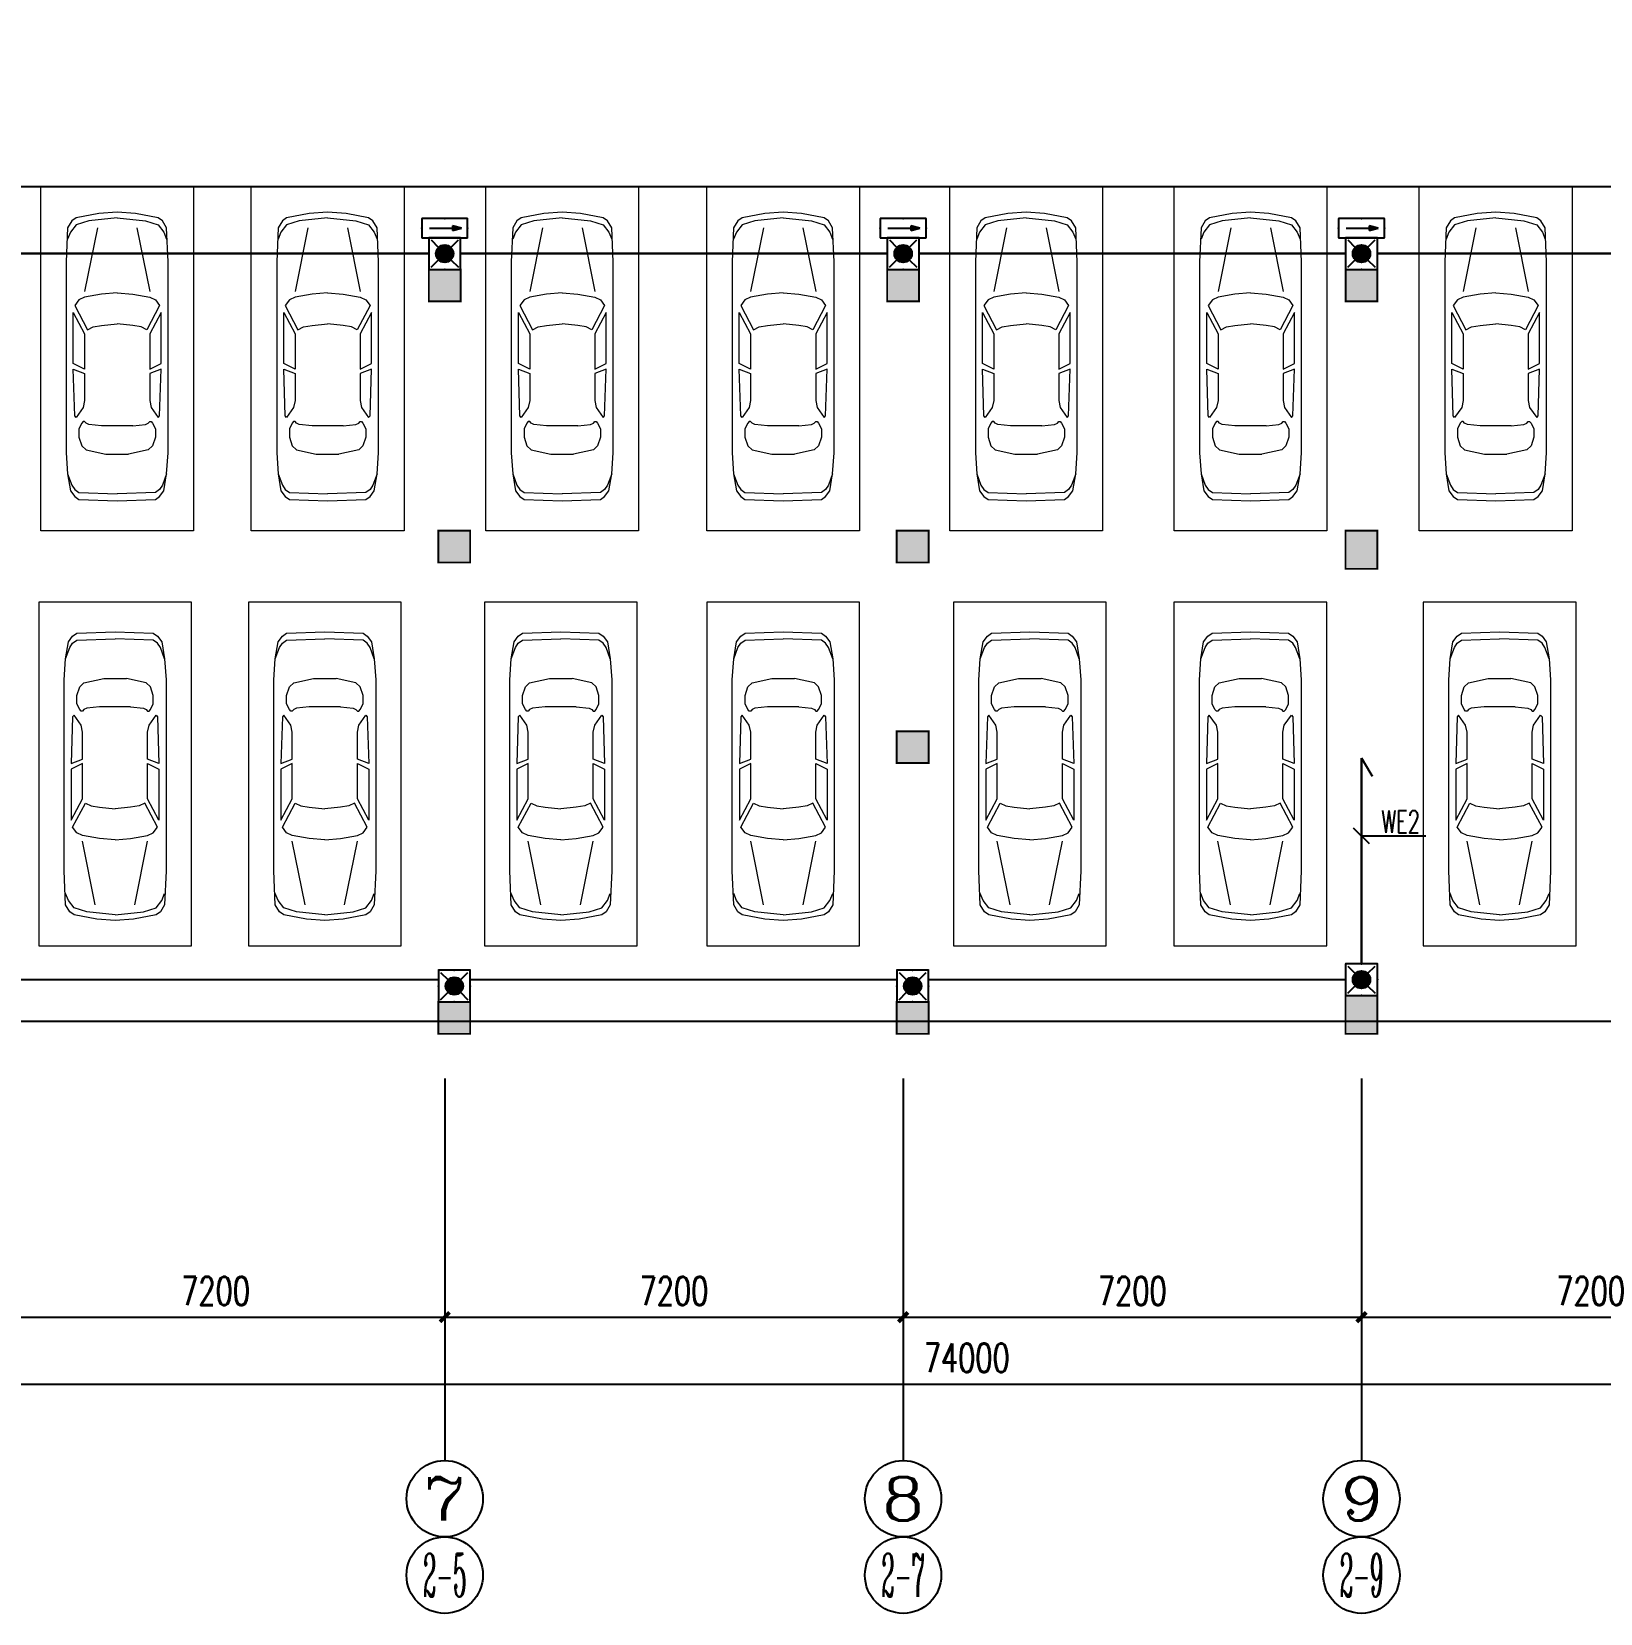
# Model space of a CAD drawing. Extents: x -6243262 to 3079315, y -2914302 to 172723.
# Drawn here: x -2482268 to -2457627, y -1016897 to -992062 of the extents above; entities that cross this region are included whole.
import ezdxf
from ezdxf.enums import TextEntityAlignment as Align

# ---------------------------------------------------------------- set-up
doc = ezdxf.new("R2010")
doc.units = 0
doc.header["$LTSCALE"] = 1000
doc.linetypes.add('DASH', pattern=[0.35, 0.25, -0.1])
for name, color, linetype in [('0-柱2', 6, 'Continuous'), ('0-柱网', 2, 'Continuous'), ('0-道路', 4, 'Continuous'), ('AXIS', 3, 'Continuous'), ('AXIS_TEXT', 7, 'Continuous'), ('DIM-应急', 3, 'Continuous'), ('EQUIP-应急', 3, 'Continuous'), ('WIRE-应急', 1, 'DASH')]:
    doc.layers.add(name, color=color, linetype=linetype)
doc.layers.add('车位', color=252, linetype='Continuous', lineweight=5)
doc.styles.add('_TCH_AXIS', font='COMPLEX', dxfattribs={"bigfont": 'GBCBIG'})
doc.styles.add('_TCH_DIM_T3', font='SIMPLEX', dxfattribs={"width": 0.705882, "bigfont": 'GBCBIG'})
doc.styles.add('_TEL_DIM', font='SIMPLEX', dxfattribs={"width": 0.8, "height": 3.5, "bigfont": 'HZTXT'})
doc.styles.add('COMPLEX', font='COMPLEX')
doc.dimstyles.new('_TCH_ARCH&&150', dxfattribs={"dimtxt": 446.25, "dimasz": 150, "dimexe": 375, "dimexo": 450, "dimgap": 189.375, "dimtad": 1, "dimdec": 0, "dimzin": 0, "dimdsep": 46, "dimtxsty": '_TCH_DIM_T3', "dimblk": 'ARCHTICK', "dimcen": 0.09, "dimclrt": 7, "dimazin": 2, "dimtfac": 1, "dimtdec": 0, "dimtix": 1, "dimtmove": 2, "dimatfit": 3, "dimfxl": 0, "dimtolj": 1, "dimtzin": 0, "dimarcsym": 0})

# ---------------------------------------------------------------- blocks, each defined once
blk = doc.blocks.new('chewei')
at = {"layer": '车位', "color": 0}
for p, q in [((49090, 154915), (49134, 154982)), ((49134, 154982), (49201, 155026)), ((49201, 155026), (49801, 155049)), ((50401, 155026), (49801, 155049)), ((50467, 154982), (50401, 155026)), ((50512, 154915), (50467, 154982)), ((49023, 154737), (49090, 154915)), ((50578, 154737), (50512, 154915)), ((49201, 154160), (49245, 154293)), ((49245, 154293), (49312, 154360)), ((49312, 154360), (49623, 154426)), ((49623, 154426), (49978, 154426)), ((50290, 154360), (49978, 154426)), ((50356, 154293), (50290, 154360)), ((50401, 154160), (50356, 154293)), ((49201, 154026), (49201, 154160)), ((49245, 153938), (49201, 154026)), ((49556, 153982), (49356, 153960)), ((50045, 153982), (49556, 153982)), ((50045, 153982), (50245, 153960)), ((50356, 153938), (50401, 154026)), ((50401, 154026), (50401, 154160)), ((49134, 153826), (49112, 153093)), ((49156, 153849), (49134, 153826)), ((49267, 153693), (49156, 153849)), ((49267, 153915), (49245, 153938)), ((49290, 153915), (49267, 153915)), ((49312, 153938), (49290, 153915)), ((49356, 153960), (49312, 153938)), ((50245, 153960), (50290, 153938)), ((50290, 153938), (50312, 153915)), ((50312, 153915), (50334, 153915)), ((50334, 153915), (50356, 153938)), ((50334, 153693), (50445, 153849)), ((50445, 153849), (50467, 153826)), ((50467, 153826), (50490, 153093)), ((49290, 153582), (49267, 153693)), ((49290, 153160), (49290, 153582)), ((50312, 153582), (50334, 153693)), ((50312, 153160), (50312, 153582)), ((49112, 153093), (49290, 153160)), ((49290, 153093), (49112, 153004)), ((49112, 153004), (49112, 152204)), ((49290, 152538), (49290, 153093)), ((50490, 153093), (50312, 153160)), ((50312, 153093), (50490, 153004)), ((50312, 152538), (50312, 153093)), ((50490, 153004), (50490, 152204)), ((49112, 152204), (49290, 152538)), ((50490, 152204), (50312, 152538)), ((49134, 152093), (49334, 152471)), ((49334, 152471), (49423, 152427)), ((49423, 152427), (49556, 152404)), ((49556, 152404), (49801, 152382)), ((50045, 152404), (49801, 152382)), ((50178, 152427), (50045, 152404)), ((50267, 152471), (50178, 152427)), ((50467, 152093), (50267, 152471)), ((49201, 152004), (49134, 152093)), ((49290, 151960), (49201, 152004)), ((50312, 151960), (50401, 152004)), ((50401, 152004), (50467, 152093)), ((49556, 151916), (49290, 151960)), ((49490, 150871), (49290, 151871)), ((49801, 151893), (49556, 151916)), ((49801, 151893), (50045, 151916)), ((50045, 151916), (50312, 151960)), ((50112, 150871), (50312, 151871)), ((49067, 150938), (49023, 151049)), ((50534, 150938), (50578, 151049)), ((49156, 150827), (49067, 150938)), ((49356, 150760), (49156, 150827)), ((49801, 150716), (49356, 150760)), ((49801, 150716), (50245, 150760)), ((50245, 150760), (50445, 150827)), ((50445, 150827), (50534, 150938))]:
    blk.add_line(p, q, dxfattribs=at)
for points in [[(48601, 150227), (51001, 150227), (51001, 155627), (48601, 155627)], [(50578, 154737), (50601, 154404), (50601, 151404), (50578, 150871), (50512, 150760), (50445, 150716), (50090, 150649), (49801, 150627), (49512, 150649), (49156, 150716), (49090, 150760), (49023, 150871), (49001, 151404), (49001, 154404), (49023, 154737), (49067, 155004), (49134, 155093), (49201, 155137), (49801, 155160), (50401, 155137), (50467, 155093), (50534, 155004)]]:
    blk.add_lwpolyline(points, close=True, dxfattribs=at)
blk = doc.blocks.new('0-柱2')
at = {"layer": '0-柱2'}
h = blk.add_hatch(color=0, dxfattribs=at)
h.dxf.hatch_style = 1
h.paths.add_polyline_path([(28650, 12000), (29150, 12000), (29150, 11500), (28650, 11500)])
h = blk.add_hatch(color=0, dxfattribs=at)
h.dxf.hatch_style = 1
h.paths.add_polyline_path([(35850, 12000), (36350, 12000), (36350, 11500), (35850, 11500)])
h = blk.add_hatch(color=0, dxfattribs=at)
h.dxf.hatch_style = 1
h.paths.add_polyline_path([(43050, 12000), (43550, 12000), (43550, 11500), (43050, 11500)])
at = {"layer": '0-柱2', "color": 0, "const_width": 30}
for points in [[(28650, 12000), (29150, 12000), (29150, 11500), (28650, 11500)], [(35850, 12000), (36350, 12000), (36350, 11500), (35850, 11500)], [(43050, 12000), (43550, 12000), (43550, 11500), (43050, 11500)]]:
    blk.add_lwpolyline(points, close=True, dxfattribs=at)
blk = doc.blocks.new('柱网22222')
at = {"layer": '0-柱网'}
h = blk.add_hatch(color=0, dxfattribs=at)
h.dxf.hatch_style = 1
h.paths.add_polyline_path([(97500, 330556), (98000, 330556), (98000, 330056), (97500, 330056)])
h = blk.add_hatch(color=0, dxfattribs=at)
h.dxf.hatch_style = 1
h.paths.add_polyline_path([(104550, 330556), (105050, 330556), (105050, 329956), (104550, 329956)])
h = blk.add_hatch(color=0, dxfattribs=at)
h.dxf.hatch_style = 1
h.paths.add_polyline_path([(111900, 330556), (112400, 330556), (112400, 329956), (111900, 329956)])
h = blk.add_hatch(color=0, dxfattribs=at)
h.dxf.hatch_style = 1
h.paths.add_polyline_path([(119100, 330556), (119600, 330556), (119600, 330056), (119100, 330056)])
h = blk.add_hatch(color=0, dxfattribs=at)
h.dxf.hatch_style = 1
h.paths.add_polyline_path([(126300, 330556), (126800, 330556), (126800, 330056), (126300, 330056)])
h = blk.add_hatch(color=0, dxfattribs=at)
h.dxf.hatch_style = 1
h.paths.add_polyline_path([(133350, 330556), (133850, 330556), (133850, 329956), (133350, 329956)])
h = blk.add_hatch(color=0, dxfattribs=at)
h.dxf.hatch_style = 1
h.paths.add_polyline_path([(140400, 330556), (140900, 330556), (140900, 330056), (140400, 330056)])
h = blk.add_hatch(color=0, dxfattribs=at)
h.dxf.hatch_style = 1
h.paths.add_polyline_path([(97500, 327406), (98000, 327406), (98000, 326906), (97500, 326906)])
h = blk.add_hatch(color=0, dxfattribs=at)
h.dxf.hatch_style = 1
h.paths.add_polyline_path([(104600, 327456), (105000, 327456), (105000, 326856), (104600, 326856)])
h = blk.add_hatch(color=0, dxfattribs=at)
h.dxf.hatch_style = 1
h.paths.add_polyline_path([(126300, 327406), (126800, 327406), (126800, 326906), (126300, 326906)])
h = blk.add_hatch(color=0, dxfattribs=at)
h.dxf.hatch_style = 1
h.paths.add_polyline_path([(140400, 327406), (140900, 327406), (140900, 326906), (140400, 326906)])
h = blk.add_hatch(color=0, dxfattribs=at)
h.dxf.hatch_style = 1
h.paths.add_polyline_path([(97500, 323156), (98000, 323156), (98000, 322656), (97500, 322656)])
h = blk.add_hatch(color=0, dxfattribs=at)
h.dxf.hatch_style = 1
h.paths.add_polyline_path([(104550, 323256), (105050, 323256), (105050, 322656), (104550, 322656)])
h = blk.add_hatch(color=0, dxfattribs=at)
h.dxf.hatch_style = 1
h.paths.add_polyline_path([(111900, 323256), (112400, 323256), (112400, 322656), (111900, 322656)])
h = blk.add_hatch(color=0, dxfattribs=at)
h.dxf.hatch_style = 1
h.paths.add_polyline_path([(119100, 323156), (119600, 323156), (119600, 322656), (119100, 322656)])
h = blk.add_hatch(color=0, dxfattribs=at)
h.dxf.hatch_style = 1
h.paths.add_polyline_path([(126300, 323156), (126800, 323156), (126800, 322656), (126300, 322656)])
h = blk.add_hatch(color=0, dxfattribs=at)
h.dxf.hatch_style = 1
h.paths.add_polyline_path([(133350, 323256), (133850, 323256), (133850, 322656), (133350, 322656)])
h = blk.add_hatch(color=0, dxfattribs=at)
h.dxf.hatch_style = 1
h.paths.add_polyline_path([(140400, 323156), (140900, 323156), (140900, 322656), (140400, 322656)])
at = {"layer": '0-柱网', "color": 0, "const_width": 30}
for points in [[(97500, 330556), (98000, 330556), (98000, 330056), (97500, 330056)], [(104550, 330556), (105050, 330556), (105050, 329956), (104550, 329956)], [(111900, 330556), (112400, 330556), (112400, 329956), (111900, 329956)], [(119100, 330556), (119600, 330556), (119600, 330056), (119100, 330056)], [(126300, 330556), (126800, 330556), (126800, 330056), (126300, 330056)], [(133350, 330556), (133850, 330556), (133850, 329956), (133350, 329956)], [(140400, 330556), (140900, 330556), (140900, 330056), (140400, 330056)], [(97500, 327406), (98000, 327406), (98000, 326906), (97500, 326906)], [(104600, 327456), (105000, 327456), (105000, 326856), (104600, 326856)], [(126300, 327406), (126800, 327406), (126800, 326906), (126300, 326906)], [(140400, 327406), (140900, 327406), (140900, 326906), (140400, 326906)], [(97500, 323156), (98000, 323156), (98000, 322656), (97500, 322656)], [(104550, 323256), (105050, 323256), (105050, 322656), (104550, 322656)], [(111900, 323256), (112400, 323256), (112400, 322656), (111900, 322656)], [(119100, 323156), (119600, 323156), (119600, 322656), (119100, 322656)], [(126300, 323156), (126800, 323156), (126800, 322656), (126300, 322656)], [(133350, 323256), (133850, 323256), (133850, 322656), (133350, 322656)], [(140400, 323156), (140900, 323156), (140900, 322656), (140400, 322656)]]:
    blk.add_lwpolyline(points, close=True, dxfattribs=at)
blk = doc.blocks.new('_ArchTick')
at = {"color": 0, "linetype": 'ByBlock', "const_width": 0.4}
blk.add_lwpolyline([(-0.5, -0.5), (0.5, 0.5)], dxfattribs=at)
blk = doc.blocks.new('*D423')
at = {"layer": 'AXIS', "color": 0, "lineweight": -2, "transparency": 16777216}
for p, q in [((1160029, -1149834), (1160029, -1154259)), ((1234029, -1149834), (1234029, -1154259)), ((1160029, -1153884), (1234029, -1153884))]:
    blk.add_line(p, q, dxfattribs=at)
at = {"layer": 'Defpoints', "color": 0, "transparency": 16777216}
for p in [(1160029, -1149384), (1234029, -1149384), (1234029, -1153884)]:
    blk.add_point(p, dxfattribs=at)
at = {"layer": 'AXIS', "color": 0, "lineweight": -2, "transparency": 16777216, "xscale": 150, "yscale": 150, "zscale": 150, "rotation": 180}
blk.add_blockref('_ArchTick', (1160029, -1153884), dxfattribs=at)
at = {"layer": 'AXIS', "color": 0, "lineweight": -2, "transparency": 16777216, "xscale": 150, "yscale": 150, "zscale": 150}
blk.add_blockref('_ArchTick', (1234029, -1153884), dxfattribs=at)
at = {"layer": 'AXIS', "color": 7, "transparency": 16777216, "insert": (1197029, -1153472), "char_height": 446.2, "attachment_point": 5, "style": '_TCH_DIM_T3'}
blk.add_mtext('\\A1;74000', dxfattribs=at)
blk = doc.blocks.new('*D429')
at = {"layer": 'AXIS', "color": 0, "lineweight": -2, "transparency": 16777216}
for p, q in [((1181629, -1149534), (1181629, -1153209)), ((1188829, -1149534), (1188829, -1153209)), ((1181629, -1152834), (1188829, -1152834))]:
    blk.add_line(p, q, dxfattribs=at)
at = {"layer": 'Defpoints', "color": 0, "transparency": 16777216}
for p in [(1181629, -1149084), (1188829, -1149084), (1188829, -1152834)]:
    blk.add_point(p, dxfattribs=at)
at = {"layer": 'AXIS', "color": 0, "lineweight": -2, "transparency": 16777216, "xscale": 150, "yscale": 150, "zscale": 150, "rotation": 180}
blk.add_blockref('_ArchTick', (1181629, -1152834), dxfattribs=at)
at = {"layer": 'AXIS', "color": 0, "lineweight": -2, "transparency": 16777216, "xscale": 150, "yscale": 150, "zscale": 150}
blk.add_blockref('_ArchTick', (1188829, -1152834), dxfattribs=at)
at = {"layer": 'AXIS', "color": 7, "transparency": 16777216, "insert": (1185229, -1152422), "char_height": 446.2, "attachment_point": 5, "style": '_TCH_DIM_T3'}
blk.add_mtext('\\A1;7200', dxfattribs=at)
blk = doc.blocks.new('*D430')
at = {"layer": 'AXIS', "color": 0, "lineweight": -2, "transparency": 16777216}
for p, q in [((1188829, -1149534), (1188829, -1153209)), ((1196029, -1149534), (1196029, -1153209)), ((1188829, -1152834), (1196029, -1152834))]:
    blk.add_line(p, q, dxfattribs=at)
at = {"layer": 'Defpoints', "color": 0, "transparency": 16777216}
for p in [(1188829, -1149084), (1196029, -1149084), (1196029, -1152834)]:
    blk.add_point(p, dxfattribs=at)
at = {"layer": 'AXIS', "color": 0, "lineweight": -2, "transparency": 16777216, "xscale": 150, "yscale": 150, "zscale": 150, "rotation": 180}
blk.add_blockref('_ArchTick', (1188829, -1152834), dxfattribs=at)
at = {"layer": 'AXIS', "color": 0, "lineweight": -2, "transparency": 16777216, "xscale": 150, "yscale": 150, "zscale": 150}
blk.add_blockref('_ArchTick', (1196029, -1152834), dxfattribs=at)
at = {"layer": 'AXIS', "color": 7, "transparency": 16777216, "insert": (1192429, -1152422), "char_height": 446.2, "attachment_point": 5, "style": '_TCH_DIM_T3'}
blk.add_mtext('\\A1;7200', dxfattribs=at)
blk = doc.blocks.new('*D431')
at = {"layer": 'AXIS', "color": 0, "lineweight": -2, "transparency": 16777216}
for p, q in [((1196029, -1149534), (1196029, -1153209)), ((1203229, -1149534), (1203229, -1153209)), ((1196029, -1152834), (1203229, -1152834))]:
    blk.add_line(p, q, dxfattribs=at)
at = {"layer": 'Defpoints', "color": 0, "transparency": 16777216}
for p in [(1196029, -1149084), (1203229, -1149084), (1203229, -1152834)]:
    blk.add_point(p, dxfattribs=at)
at = {"layer": 'AXIS', "color": 0, "lineweight": -2, "transparency": 16777216, "xscale": 150, "yscale": 150, "zscale": 150, "rotation": 180}
blk.add_blockref('_ArchTick', (1196029, -1152834), dxfattribs=at)
at = {"layer": 'AXIS', "color": 0, "lineweight": -2, "transparency": 16777216, "xscale": 150, "yscale": 150, "zscale": 150}
blk.add_blockref('_ArchTick', (1203229, -1152834), dxfattribs=at)
at = {"layer": 'AXIS', "color": 7, "transparency": 16777216, "insert": (1199629, -1152422), "char_height": 446.2, "attachment_point": 5, "style": '_TCH_DIM_T3'}
blk.add_mtext('\\A1;7200', dxfattribs=at)
blk = doc.blocks.new('*D432')
at = {"layer": 'AXIS', "color": 0, "lineweight": -2, "transparency": 16777216}
for p, q in [((1203229, -1149534), (1203229, -1153209)), ((1210429, -1149534), (1210429, -1153209)), ((1203229, -1152834), (1210429, -1152834))]:
    blk.add_line(p, q, dxfattribs=at)
at = {"layer": 'Defpoints', "color": 0, "transparency": 16777216}
for p in [(1203229, -1149084), (1210429, -1149084), (1210429, -1152834)]:
    blk.add_point(p, dxfattribs=at)
at = {"layer": 'AXIS', "color": 0, "lineweight": -2, "transparency": 16777216, "xscale": 150, "yscale": 150, "zscale": 150, "rotation": 180}
blk.add_blockref('_ArchTick', (1203229, -1152834), dxfattribs=at)
at = {"layer": 'AXIS', "color": 0, "lineweight": -2, "transparency": 16777216, "xscale": 150, "yscale": 150, "zscale": 150}
blk.add_blockref('_ArchTick', (1210429, -1152834), dxfattribs=at)
at = {"layer": 'AXIS', "color": 7, "transparency": 16777216, "insert": (1206829, -1152422), "char_height": 446.2, "attachment_point": 5, "style": '_TCH_DIM_T3'}
blk.add_mtext('\\A1;7200', dxfattribs=at)
blk = doc.blocks.new('_AXISO')
at = {"color": 0}
blk.add_circle((0, 0), 0.5, dxfattribs=at)
at = {"layer": 'AXIS_TEXT', "color": 0, "style": 'COMPLEX', "width": 1.041667}
blk.add_attdef('A', text='', height=0.56, dxfattribs=at).set_placement((-0.25, -0.28), (0.25, -0.28), align=Align.FIT)
blk = doc.blocks.new('$equip$00002604')
blk.add_hatch(color=256).paths.add_polyline_path([(0.275, 0.5, 1), (-0.274, 0.5, 1)])
for p, q in [((-0.429, 0.929), (-0.194, 0.694)), ((0.194, 0.694), (0.429, 0.929)), ((-0.429, 0.071), (-0.194, 0.306)), ((0.194, 0.306), (0.429, 0.071))]:
    blk.add_line(p, q)
at = {"const_width": 0.04}
blk.add_lwpolyline([(-0.5, 1), (-0.5, 0), (0.5, 0), (0.5, 1), (-0.5, 1), (-0.5, 0)], dxfattribs=at)
blk.add_lwpolyline([(-0.5, 1), (-0.5, 0), (0.5, 0), (0.5, 1)], close=True)
blk.add_circle((0, 0.5), 0.275)
for p in [(0, 1), (-0.5, 0.5), (0.5, 0.5), (0, 0)]:
    blk.add_point(p)
at = {"color": 7, "style": '_TEL_DIM', "flags": 1}
blk.add_attdef('A', text='', height=0.000025, dxfattribs=at).set_placement((0, 0), align=Align.MIDDLE_CENTER)
blk = doc.blocks.new('$equip$00002540')
blk.add_hatch(color=256).paths.add_polyline_path([(0.24, 0.372), (0.24, 0.228), (0.528, 0.3)])
for p, q in [((-0.72, 0.6), (-0.72, 0)), ((0.72, 0.6), (-0.72, 0.6)), ((0.72, 0), (0.72, 0.6)), ((-0.72, 0), (0.72, 0)), ((0.24, 0.372), (0.24, 0.228)), ((0.528, 0.3), (0.24, 0.372)), ((0.24, 0.228), (0.528, 0.3))]:
    blk.add_line(p, q)
at = {"color": 7}
blk.add_line((-0.48, 0.3), (0.48, 0.3), dxfattribs=at)
at = {"const_width": 0.04}
blk.add_lwpolyline([(-0.72, 0.6), (-0.72, 0), (0.72, 0), (0.72, 0.6), (-0.72, 0.6), (-0.72, 0)], dxfattribs=at)
for p in [(0, 0.6), (-0.72, 0.3), (0, 0), (0.72, 0.3)]:
    blk.add_point(p)
at = {"color": 7, "style": '_TEL_DIM', "flags": 1}
blk.add_attdef('A', text='', height=0.00002, dxfattribs=at).set_placement((0, 0), align=Align.MIDDLE_CENTER)
blk = doc.blocks.new('43242')
at = {"color": 8}
blk.add_lwpolyline([(1178128.8, -1148184.4), (1234087.7, -1148184.4), (1238763.2, -1139736), (1224498.8, -1116977.4)], dxfattribs=at)
at = {"layer": '0-道路', "color": 8}
blk.add_line((1222129.8, -1135084.4), (1174328.7, -1135084.4), dxfattribs=at)
at = {"layer": 'AXIS', "color": 8}
for p, q in [((1188828.8, -1149084.4), (1188828.8, -1155084.4)), ((1196028.8, -1149084.4), (1196028.8, -1155084.4)), ((1203228.8, -1149084.4), (1203228.8, -1155084.4))]:
    blk.add_line(p, q, dxfattribs=at)
for centre in [(1188828.8, -1156884.4), (1196028.8, -1156884.4), (1203228.8, -1156884.4)]:
    blk.add_circle(centre, 600, dxfattribs=at)
at = {"layer": '0-柱2', "color": 8}
blk.add_blockref('0-柱2', (1159928.8, -1148384.4), dxfattribs=at)
at = {"layer": '0-柱网', "color": 8}
blk.add_blockref('柱网22222', (1069628.4, -1471040.3), dxfattribs=at)
at = {"layer": 'AXIS', "color": 8}
ref = blk.add_blockref('_AXISO', (1188828.8, -1155684.4), dxfattribs=dict(at, xscale=1200, yscale=1200, zscale=1200))
ref.add_attrib('A', '7', dxfattribs={"layer": 'AXIS_TEXT', "color": 8, "height": 678.8, "style": '_TCH_AXIS', "width": 1.5}).set_placement((1188489.4, -1156023.8), (1189168.2, -1156023.8), align=Align.FIT)
ref = blk.add_blockref('_AXISO', (1196028.8, -1155684.4), dxfattribs=dict(at, xscale=1200, yscale=1200, zscale=1200))
ref.add_attrib('A', '8', dxfattribs={"layer": 'AXIS_TEXT', "color": 8, "height": 678.8, "style": '_TCH_AXIS', "width": 1.5}).set_placement((1195689.4, -1156023.8), (1196368.2, -1156023.8), align=Align.FIT)
ref = blk.add_blockref('_AXISO', (1203228.8, -1155684.4), dxfattribs=dict(at, xscale=1200, yscale=1200, zscale=1200))
ref.add_attrib('A', '9', dxfattribs={"layer": 'AXIS_TEXT', "color": 8, "height": 678.8, "style": '_TCH_AXIS', "width": 1.5}).set_placement((1202889.4, -1156023.8), (1203568.2, -1156023.8), align=Align.FIT)
at = {"layer": '车位', "color": 8, "xscale": -1, "rotation": 180}
for p in [(1133882.4, -984857.6), (1137187.9, -984857.6), (1140873, -984857.6), (1144343.8, -984857.6), (1148162.2, -984857.6), (1151685.4, -984857.6), (1155536.4, -984857.6)]:
    blk.add_blockref('chewei', p, dxfattribs=at)
at = {"layer": '车位', "color": 8}
for p in [(1133849.7, -1297231.9), (1137144.6, -1297231.9), (1140850.4, -1297231.9), (1144344.6, -1297231.9), (1148217.8, -1297231.9), (1151682.6, -1297231.9), (1155598.1, -1297231.9)]:
    blk.add_blockref('chewei', p, dxfattribs=at)
at = {"layer": 'AXIS', "color": 7, "style": '_TCH_AXIS', "width": 0.35}
for s, p, p2 in [('2-5', (1188489.4, -1157223.8), (1189168.2, -1157223.8)), ('2-7', (1195689.4, -1157223.8), (1196368.2, -1157223.8)), ('2-9', (1202889.4, -1157223.8), (1203568.2, -1157223.8))]:
    blk.add_text(s, height=678.82, dxfattribs=at).set_placement(p, p2, align=Align.FIT)
at = {"layer": 'AXIS', "color": 8}
for p1, p2, distance, picture, middle in [((1181628.8, -1149084.4), (1188828.8, -1149084.4), -3750, '*D429', (1185228.8, -1152421.9)), ((1188828.8, -1149084.4), (1196028.8, -1149084.4), -3750, '*D430', (1192428.8, -1152421.9)), ((1196028.8, -1149084.4), (1203228.8, -1149084.4), -3750, '*D431', (1199628.8, -1152421.9)), ((1203228.8, -1149084.4), (1210428.8, -1149084.4), -3750, '*D432', (1206828.8, -1152421.9)), ((1160028.8, -1149384.4), (1234028.8, -1149384.4), -4500, '*D423', (1197028.8, -1153471.9))]:
    dim = blk.add_aligned_dim(p1=p1, p2=p2, distance=distance, dimstyle='_TCH_ARCH&&150', dxfattribs=at)
    dim.commit()
    dim.dimension.update_dxf_attribs({"geometry": picture, "text_midpoint": middle})

msp = doc.modelspace()

# ---------------------------------------------------------------- linework, layer by layer
at = {"layer": 'DIM-应急'}
msp.add_line((-2461255.3, -1004813.4), (-2461502.8, -1004565.9), dxfattribs=at)
for points in [[(-2461379, -1004689.6), (-2461153.2, -1004689.6)], [(-2461153.2, -1004689.6), (-2460370.2, -1004689.6)]]:
    msp.add_lwpolyline(points, dxfattribs=at)
at = {"layer": 'WIRE-应急', "linetype": 'DASH', "const_width": 35}
for points in [[(-2482729, -995546.9), (-2476029, -995546.9)], [(-2475529, -995546.9), (-2468829, -995546.9)], [(-2468329, -995546.9), (-2461629, -995546.9)], [(-2461129, -995546.9), (-2454129, -995546.9)], [(-2461379, -1006696.9), (-2461379, -1003465)], [(-2461379, -1003465), (-2461207.7, -1003755)], [(-2482579, -1006946.9), (-2475879, -1006946.9)], [(-2475379, -1006946.9), (-2468679, -1006946.9)], [(-2468179, -1006946.9), (-2461629, -1006946.9)]]:
    msp.add_lwpolyline(points, dxfattribs=at)

# ---------------------------------------------------------------- block references
msp.add_blockref('43242', (-3664607.8, 140587.5))
at = {"layer": 'EQUIP-应急', "xscale": 500, "yscale": 500, "zscale": 500}
for name, p in [('$equip$00002540', (-2475779, -995296.9)), ('$equip$00002540', (-2468579, -995296.9)), ('$equip$00002540', (-2461379, -995296.9)), ('$equip$00002604', (-2475779.1, -995796.9)), ('$equip$00002604', (-2468579.1, -995796.9)), ('$equip$00002604', (-2461379.1, -995796.9)), ('$equip$00002604', (-2475629.1, -1007296.9)), ('$equip$00002604', (-2468429.1, -1007296.9)), ('$equip$00002604', (-2461379.1, -1007196.9))]:
    msp.add_blockref(name, p, dxfattribs=at)

# ---------------------------------------------------------------- texts
at = {"layer": 'DIM-应急', "color": 7, "style": '_TEL_DIM', "width": 0.64}
msp.add_text('WE2', height=350, dxfattribs=at).set_placement((-2461065.7, -1004639.6))

doc.saveas('drawing.dxf')
